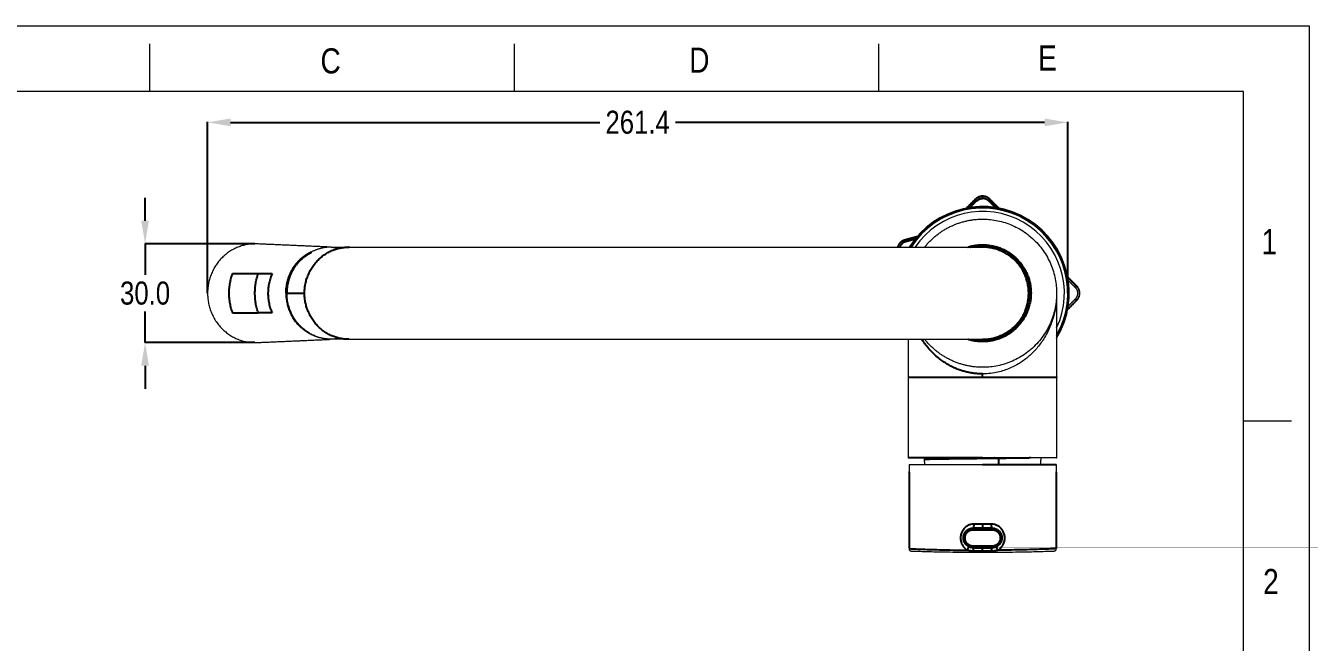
# Model space of a CAD drawing. Header units: inches. Extents: x 6245 to 6839, y 405 to 1245.
# Drawn here: x 6449.1 to 6839.2, y 1057.8 to 1245 of the extents above; entities that cross this region are included whole.
import ezdxf

# ---------------------------------------------------------------- set-up
doc = ezdxf.new("R2010")
doc.units = ezdxf.units.IN
doc.header["$LTSCALE"] = 4.84
doc.header["$MEASUREMENT"] = 0
doc.header["$PDMODE"] = 3
doc.header["$PDSIZE"] = 0.3125
doc.layers.get('0').update_dxf_attribs({"linetype": 'CONTINUOUS', "lineweight": 13})
doc.layers.get('Defpoints').update_dxf_attribs({"color": 3, "linetype": 'CONTINUOUS'})
doc.layers.add('DIM', color=3, linetype='CONTINUOUS', lineweight=9)
doc.styles.get("Standard").update_dxf_attribs({"font": 'arial.ttf', "width": 0.8})
doc.dimstyles.get("Standard").update_dxf_attribs({"dimtxt": 7, "dimasz": 7, "dimexe": 0.125, "dimexo": 0.0625, "dimgap": 0.09, "dimtad": 0, "dimtih": 1, "dimtoh": 1, "dimdec": 1, "dimzin": 4, "dimdsep": 46, "dimtxsty": 'Standard', "dimcen": 0.09, "dimclrd": 3, "dimclre": 3, "dimclrt": 4, "dimadec": 0, "dimazin": 0, "dimtp": 0.01, "dimtm": 0.01, "dimtfac": 1, "dimtdec": 1, "dimtofl": 0, "dimtmove": 0, "dimatfit": 3, "dimfxl": 1, "dimtolj": 1, "dimtzin": 4, "dimarcsym": 0})

# ---------------------------------------------------------------- blocks, each defined once
blk = doc.blocks.new('*D2')
at = {"layer": 'Defpoints', "color": 0, "transparency": 16777216}
for p in [(6485.37, 1178.75), (6518.82, 1178.75), (6518.82, 1148.75)]:
    blk.add_point(p, dxfattribs=at)
at = {"layer": 'DIM', "color": 3, "lineweight": -2, "transparency": 16777216}
for p, q in [((6485.37, 1185.75), (6485.37, 1192.75)), ((6518.76, 1178.75), (6485.25, 1178.75)), ((6485.37, 1178.75), (6485.37, 1171.75)), ((6485.37, 1171.75), (6485.37, 1169.33)), ((6485.37, 1155.75), (6485.37, 1158.18)), ((6485.37, 1148.75), (6485.37, 1155.75)), ((6518.76, 1148.75), (6485.25, 1148.75)), ((6485.37, 1141.75), (6485.37, 1134.75))]:
    blk.add_line(p, q, dxfattribs=at)
at = {"layer": 'DIM', "color": 3, "transparency": 16777216}
for points in [[(6484.2, 1185.75), (6486.54, 1185.75), (6485.37, 1178.75)], [(6484.2, 1141.75), (6486.54, 1141.75), (6485.37, 1148.75)]]:
    blk.add_solid(points, dxfattribs=at)
at = {"layer": 'DIM', "color": 4, "transparency": 16777216, "insert": (6485.37, 1163.75), "char_height": 7, "attachment_point": 5}
blk.add_mtext('\\A1;30.0', dxfattribs=at)
blk = doc.blocks.new('*D30')
at = {"layer": 'Defpoints', "color": 0, "transparency": 16777216}
for p in [(6765.79, 1215.63), (6504.37, 1163.75), (6765.79, 1163.75)]:
    blk.add_point(p, dxfattribs=at)
at = {"layer": 'DIM', "color": 3, "lineweight": -2, "transparency": 16777216}
for p, q in [((6504.37, 1163.81), (6504.37, 1215.76)), ((6511.37, 1215.63), (6623.6, 1215.63)), ((6758.79, 1215.63), (6646.57, 1215.63)), ((6765.79, 1163.81), (6765.79, 1215.76))]:
    blk.add_line(p, q, dxfattribs=at)
at = {"layer": 'DIM', "color": 3, "transparency": 16777216}
for points in [[(6511.37, 1216.8), (6511.37, 1214.47), (6504.37, 1215.63)], [(6758.79, 1216.8), (6758.79, 1214.47), (6765.79, 1215.63)]]:
    blk.add_solid(points, dxfattribs=at)
at = {"layer": 'DIM', "color": 4, "transparency": 16777216, "insert": (6635.08, 1215.63), "char_height": 7, "attachment_point": 5}
blk.add_mtext('\\A1;261.4', dxfattribs=at)

msp = doc.modelspace()

# ---------------------------------------------------------------- linework, layer by layer
at = {"color": 7, "linetype": 'Continuous'}
for p, q in [((6245.238, 1244.986), (6839.238, 1244.986)), ((6839.238, 1244.986), (6839.238, 404.986)), ((6486.838, 1224.986), (6486.838, 1239.522)), ((6597.638, 1224.986), (6597.638, 1239.522)), ((6708.438, 1224.986), (6708.438, 1239.522)), ((6819.238, 1224.986), (6265.238, 1224.986)), ((6819.238, 424.986), (6819.238, 1224.986)), ((6819.238, 1124.986), (6833.774, 1124.986))]:
    msp.add_line(p, q, dxfattribs=at)
for radius, start, end in [(26.325, 328.72821, 147.87133), (26.134, 329.424, 147.60823), (25.85, 330.50588, 147.20832), (24.85, 334.88161, 145.71011)]:
    msp.add_arc((6739.942, 1163.752), radius, start, end)
for points, degree in [([(6737.684, 1192.358), (6736.302, 1190.975), (6734.919, 1189.593)], 2), ([(6737.809, 1192.233), (6737.747, 1192.295), (6737.684, 1192.358)], 2), ([(6742.075, 1192.233), (6742.137, 1192.295), (6742.2, 1192.358)], 2), ([(6744.965, 1189.593), (6743.582, 1190.975), (6742.2, 1192.358)], 2), ([(6541.673, 1177.752), (6530.246, 1178.252), (6518.819, 1178.752)], 2), ([(6720.074, 1181.022), (6718.186, 1180.516), (6716.298, 1180.01)], 2), ([(6716.298, 1180.01), (6716.32, 1179.925), (6716.343, 1179.84)], 2), ([(6541.942, 1177.752), (6544.631, 1177.752), (6547.319, 1177.752)], 2), ([(6765.395, 1168.202), (6765.574, 1168.023), (6765.753, 1167.844)], 2), ([(6768.548, 1166.01), (6767.165, 1167.392), (6765.783, 1168.775)], 2), ([(6765.841, 1168.467), (6767.132, 1167.176), (6768.423, 1165.885)], 2), ([(6765.981, 1167.616), (6767.025, 1166.573), (6768.068, 1165.53)], 2), ([(6762.442, 1163.752), (6762.442, 1162.744), (6762.326, 1160.936), (6762.034, 1159.005), (6761.689, 1157.397), (6761.247, 1155.804), (6760.603, 1153.98), (6759.771, 1152.109), (6758.781, 1150.306), (6757.752, 1148.741), (6756.658, 1147.318), (6755.501, 1146.023), (6754.28, 1144.845), (6753.06, 1143.822), (6751.644, 1142.795), (6749.976, 1141.787), (6748.165, 1140.916), (6746.49, 1140.287), (6744.663, 1139.762), (6742.436, 1139.357), (6740.802, 1139.252), (6739.942, 1139.252)], 3), ([(6762.442, 1163.752), (6762.442, 1151.002), (6762.442, 1138.252)], 2), ([(6768.548, 1166.01), (6768.485, 1165.947), (6768.423, 1165.885)], 2), ([(6765.783, 1158.729), (6767.165, 1160.112), (6768.548, 1161.494)], 2), ([(6768.423, 1161.619), (6767.132, 1160.328), (6765.841, 1159.037)], 2), ([(6768.068, 1161.974), (6767.025, 1160.931), (6765.981, 1159.888)], 2), ([(6768.548, 1161.494), (6768.485, 1161.556), (6768.423, 1161.619)], 2), ([(6518.819, 1148.752), (6530.246, 1149.252), (6541.673, 1149.752)], 2), ([(6547.319, 1149.752), (6544.631, 1149.752), (6541.942, 1149.752)], 2), ([(6717.442, 1138.252), (6717.442, 1144.002), (6717.442, 1149.752)], 2), ([(6717.442, 1113.752), (6717.442, 1126.002), (6717.442, 1138.252)], 2), ([(6762.442, 1138.252), (6762.442, 1126.002), (6762.442, 1113.752)], 2), ([(6717.56, 1109.362), (6717.559, 1109.417), (6717.559, 1109.473), (6717.559, 1109.528)], 3), ([(6717.563, 1110.714), (6717.573, 1110.68), (6717.583, 1110.646), (6717.594, 1110.612)], 3), ([(6717.592, 1111.752), (6717.908, 1111.752), (6719.532, 1111.752), (6724.643, 1111.752), (6731.757, 1111.752), (6737.214, 1111.752), (6739.942, 1111.752)], 3), ([(6762.324, 1109.35), (6762.325, 1109.409), (6762.325, 1109.469), (6762.325, 1109.528)], 3), ([(6762.326, 1110.701), (6762.326, 1110.712), (6762.326, 1110.723), (6762.326, 1110.735)], 3), ([(6717.592, 1086.076), (6717.592, 1086.001), (6717.62, 1085.85), (6717.745, 1085.653), (6717.937, 1085.516), (6718.091, 1085.479), (6718.171, 1085.476)], 3), ([(6718.171, 1085.476), (6718.829, 1085.454), (6720.277, 1085.406), (6722.861, 1085.33), (6725.81, 1085.257), (6729.085, 1085.192), (6732.566, 1085.141), (6736.202, 1085.109), (6738.683, 1085.102), (6739.942, 1085.102)], 3), ([(6739.942, 1085.102), (6741.201, 1085.102), (6743.682, 1085.109), (6747.318, 1085.141), (6750.799, 1085.192), (6754.074, 1085.257), (6757.023, 1085.33), (6759.607, 1085.406), (6761.055, 1085.454), (6761.713, 1085.476)], 3), ([(6761.713, 1085.476), (6761.793, 1085.479), (6761.947, 1085.516), (6762.139, 1085.653), (6762.264, 1085.849), (6762.292, 1086), (6762.292, 1086.076)], 3)]:
    msp.add_open_spline(points, degree=degree)
at = {"lineweight": -3}
for points, degree in [([(6735.227, 1189.651), (6736.518, 1190.942), (6737.809, 1192.233)], 2), ([(6738.164, 1191.878), (6737.121, 1190.834), (6736.078, 1189.791)], 2), ([(6743.806, 1189.791), (6742.763, 1190.834), (6741.72, 1191.878)], 2), ([(6742.075, 1192.233), (6743.366, 1190.942), (6744.657, 1189.651)], 2), ([(6716.343, 1179.84), (6718.107, 1180.312), (6719.871, 1180.785)], 2), ([(6719.323, 1180.118), (6717.898, 1179.736), (6716.473, 1179.354)], 2), ([(6511.924, 1169.752), (6512.759, 1169.752), (6514.451, 1169.752), (6517.054, 1169.752), (6518.834, 1169.752), (6519.735, 1169.752)], 3), ([(6519.735, 1169.752), (6521.869, 1169.752), (6524.003, 1169.752)], 2), ([(6528.237, 1163.752), (6528.333, 1163.752), (6528.429, 1163.752)], 2), ([(6528.512, 1163.752), (6531.174, 1163.752), (6533.835, 1163.752)], 2), ([(6754.642, 1163.752), (6754.542, 1163.752), (6754.442, 1163.752)], 2), ([(6511.924, 1157.752), (6512.759, 1157.752), (6514.451, 1157.752), (6517.055, 1157.752), (6518.834, 1157.752), (6519.735, 1157.752)], 3), ([(6524.003, 1157.752), (6521.869, 1157.752), (6519.735, 1157.752)], 2), ([(6739.942, 1138.252), (6739.942, 1138.752), (6739.942, 1139.252)], 2), ([(6722.568, 1113.372), (6722.448, 1113.441), (6722.328, 1113.511)], 2), ([(6744.745, 1113.588), (6743.972, 1113.579), (6742.391, 1113.561), (6739.952, 1113.533), (6737.52, 1113.506), (6735.171, 1113.479), (6732.875, 1113.452), (6730.7, 1113.425), (6728.706, 1113.397), (6726.955, 1113.371), (6725.438, 1113.344), (6724.179, 1113.316), (6723.225, 1113.289), (6722.591, 1113.263), (6722.382, 1113.245), (6722.333, 1113.236)], 3), ([(6722.333, 1113.236), (6722.45, 1113.304), (6722.568, 1113.372)], 2), ([(6717.576, 1109.368), (6717.576, 1109.262), (6717.576, 1109.155), (6717.576, 1109.049)], 3), ([(6739.942, 1111.752), (6742.67, 1111.752), (6748.127, 1111.752), (6755.24, 1111.752), (6760.352, 1111.752), (6761.976, 1111.752), (6762.292, 1111.752)], 3), ([(6762.308, 1109.368), (6762.308, 1109.016), (6762.307, 1108.305), (6762.307, 1107.216), (6762.306, 1106.477), (6762.306, 1106.104)], 3), ([(6717.578, 1106.104), (6717.578, 1105.59), (6717.579, 1105.08), (6717.579, 1104.573)], 3), ([(6762.306, 1106.104), (6762.305, 1104.998), (6762.304, 1102.821), (6762.302, 1099.673), (6762.301, 1097.656), (6762.3, 1096.668)], 3), ([(6717.584, 1096.668), (6717.585, 1095.485), (6717.587, 1093.133), (6717.589, 1089.641), (6717.591, 1087.339), (6717.592, 1086.193)], 3), ([(6762.3, 1096.668), (6762.299, 1095.445), (6762.297, 1093.041), (6762.295, 1089.549), (6762.293, 1087.3), (6762.292, 1086.193)], 3), ([(6737.23, 1093.644), (6736.918, 1093.643), (6736.293, 1093.566), (6735.383, 1093.214), (6734.576, 1092.639), (6733.917, 1091.872), (6733.452, 1090.962), (6733.208, 1089.958), (6733.202, 1088.923), (6733.435, 1087.921), (6733.888, 1087.016), (6734.533, 1086.257), (6735.058, 1085.879), (6735.337, 1085.725)], 3), ([(6739.942, 1093.645), (6739.036, 1093.645), (6738.13, 1093.644), (6737.23, 1093.644)], 3), ([(6742.654, 1093.644), (6741.754, 1093.644), (6740.848, 1093.645), (6739.942, 1093.645)], 3), ([(6739.942, 1093.645), (6739.942, 1093.363), (6739.942, 1092.694), (6739.942, 1092.452), (6739.942, 1092.452)], 3), ([(6744.547, 1085.725), (6744.829, 1085.881), (6745.343, 1086.251), (6745.987, 1087.003), (6746.439, 1087.897), (6746.677, 1088.888), (6746.68, 1089.915), (6746.448, 1090.917), (6745.994, 1091.831), (6745.342, 1092.607), (6744.536, 1093.196), (6743.612, 1093.562), (6742.98, 1093.643), (6742.654, 1093.644)], 3), ([(6742.792, 1092.452), (6739.942, 1092.452), (6737.092, 1092.452)], 2), ([(6737.092, 1091.952), (6739.942, 1091.952), (6742.792, 1091.952)], 2), ([(6717.592, 1086.193), (6718.247, 1086.149), (6719.708, 1086.088), (6722.292, 1085.995), (6725.198, 1085.912), (6728.385, 1085.83), (6731.779, 1085.764), (6734.139, 1085.736), (6735.337, 1085.725)], 3), ([(6735.337, 1085.725), (6735.911, 1085.617), (6736.555, 1085.558), (6737.215, 1085.556)], 3), ([(6742.792, 1086.952), (6739.942, 1086.952), (6737.092, 1086.952)], 2), ([(6737.092, 1086.452), (6739.942, 1086.452), (6742.792, 1086.452)], 2), ([(6737.215, 1085.556), (6737.208, 1085.792), (6737.176, 1086.281), (6737.118, 1086.452), (6737.092, 1086.452)], 3), ([(6737.215, 1085.556), (6738.119, 1085.553), (6739.032, 1085.552), (6739.942, 1085.552)], 3), ([(6739.942, 1085.552), (6739.942, 1085.676), (6739.942, 1085.923), (6739.942, 1086.209), (6739.942, 1086.34), (6739.942, 1086.385)], 3), ([(6739.942, 1085.552), (6740.852, 1085.552), (6741.765, 1085.553), (6742.669, 1085.556)], 3), ([(6739.942, 1085.144), (6739.942, 1085.174), (6739.942, 1085.266), (6739.942, 1085.41), (6739.942, 1085.484)], 3), ([(6742.669, 1085.556), (6742.673, 1085.68), (6742.684, 1085.925), (6742.712, 1086.21), (6742.737, 1086.341), (6742.75, 1086.385)], 3), ([(6742.669, 1085.556), (6743.329, 1085.558), (6743.973, 1085.617), (6744.547, 1085.725)], 3), ([(6762.292, 1086.193), (6761.587, 1086.153), (6760.013, 1086.078), (6757.289, 1085.986), (6754.301, 1085.901), (6751.126, 1085.822), (6747.85, 1085.761), (6745.644, 1085.735), (6744.547, 1085.725)], 3)]:
    msp.add_open_spline(points, degree=degree, dxfattribs=at)
for points, weights, degree in [([(6739.942, 1193.293), (6738.619, 1193.293), (6737.684, 1192.358)], [1, 0.923879532511, 1], 2), ([(6739.942, 1193.116), (6738.692, 1193.116), (6737.809, 1192.233)], [1, 0.923879532511, 1], 2), ([(6739.942, 1193.116), (6739.942, 1193.294), (6739.942, 1193.293)], [0.856946787421, 0.875845798713, 1], 2), ([(6742.2, 1192.358), (6741.265, 1193.293), (6739.942, 1193.293)], [1, 0.923879532511, 1], 2), ([(6742.075, 1192.233), (6741.191, 1193.116), (6739.942, 1193.116)], [1, 0.923879532511, 1], 2), ([(6716.298, 1180.01), (6714.517, 1179.533), (6714.04, 1177.752)], [1, 0.806982634234, 0.868363124712], 2), ([(6714.223, 1177.752), (6714.691, 1179.397), (6716.343, 1179.84)], [0.866623205671, 0.809803760838, 1], 2), ([(6541.942, 1177.752), (6538.811, 1177.752), (6536.001, 1176.32)], [1, 0.912273776714, 0.877098379174], 2), ([(6541.942, 1177.702), (6543.097, 1177.702), (6544.235, 1177.497)], [1, 0.96561727495, 0.939306923761], 2), ([(6541.673, 1149.802), (6528.237, 1149.802), (6528.237, 1163.752)], [1, 0.707106781187, 1], 2), ([(6541.942, 1149.802), (6528.506, 1149.802), (6528.506, 1163.752)], [1, 0.707106781187, 1], 2), ([(6768.068, 1165.53), (6768.421, 1165.882), (6768.423, 1165.885)], [1, 0.709570736536, 1], 2), ([(6768.068, 1165.53), (6769.845, 1163.752), (6768.068, 1161.974)], [1, 0.707106781187, 1], 2), ([(6768.423, 1165.885), (6770.556, 1163.752), (6768.423, 1161.619)], [1, 0.707106781187, 1], 2), ([(6768.548, 1161.494), (6770.806, 1163.752), (6768.548, 1166.01)], [1, 0.707106781187, 1], 2), ([(6768.068, 1161.974), (6768.421, 1161.621), (6768.423, 1161.619)], [1, 0.709570736536, 1], 2), ([(6544.524, 1150.062), (6543.245, 1149.802), (6541.942, 1149.802)], [0.932936901245, 0.96137475201, 1], 2), ([(6722.294, 1113.548), (6722.293, 1113.649), (6722.292, 1113.751), (6722.292, 1113.852)], [1.08279215014, 1.08307737823, 1.08337304991, 1.08367916517], 3), ([(6722.37, 1111.752), (6722.333, 1112.246), (6722.309, 1112.74), (6722.299, 1113.235)], [1.07883551011, 1.07962462492, 1.08066139063, 1.08194580723], 3), ([(6762.442, 1113.752), (6762.442, 1113.752), (6739.942, 1113.752)], [1, 0.707106781187, 1], 2), ([(6757.592, 1113.845), (6757.592, 1113.128), (6757.564, 1112.411), (6757.51, 1111.695)], [1.08365695266, 1.08149894497, 1.07986167797, 1.07874515165], 3), ([(6717.592, 1111.752), (6717.582, 1110.639), (6717.576, 1109.529)], [1, 0.999980728825, 1], 2), ([(6762.292, 1111.752), (6762.302, 1110.639), (6762.308, 1109.529)], [1, 0.999980728942, 1], 2)]:
    msp.add_rational_spline(points, weights, degree=degree)
for points, weights in [([(6738.164, 1191.878), (6737.811, 1192.23), (6737.809, 1192.233)], [1, 0.709570736537, 1]), ([(6738.164, 1191.878), (6738.901, 1192.614), (6739.942, 1192.614)], [1, 0.923879532511, 1]), ([(6738.164, 1191.878), (6738.223, 1191.819), (6738.283, 1191.758)], [0.970733738099, 0.980326559898, 1]), ([(6739.942, 1192.445), (6738.97, 1192.445), (6738.283, 1191.758)], [1, 0.923879532511, 1]), ([(6739.942, 1193.116), (6739.942, 1193.115), (6739.942, 1192.614)], [1, 0.707106781187, 1]), ([(6739.942, 1192.614), (6740.983, 1192.614), (6741.72, 1191.878)], [1, 0.923879532511, 1]), ([(6741.72, 1191.878), (6742.073, 1192.23), (6742.075, 1192.233)], [1, 0.709570736537, 1]), ([(6716.473, 1179.354), (6715.197, 1179.012), (6714.755, 1177.768)], [1, 0.821273280615, 0.860668649215]), ([(6716.473, 1179.354), (6716.344, 1179.836), (6716.343, 1179.84)], [1, 0.709570736536, 1]), ([(6528.237, 1163.752), (6528.237, 1172.607), (6535.955, 1176.376)], [1, 0.791804808429, 0.879589414334]), ([(6528.506, 1163.752), (6528.506, 1172.445), (6536.022, 1176.275)], [1, 0.794833004472, 0.877098379174]), ([(6735.472, 1177.756), (6736.47, 1178.074), (6737.504, 1178.248)], [0.903882501436, 0.919804596741, 0.940763799092]), ([(6753.942, 1163.752), (6753.942, 1177.752), (6739.942, 1177.752)], [1, 0.707106781187, 1]), ([(6742.442, 1178.238), (6754.642, 1176.133), (6754.642, 1163.752)], [0.939496636942, 0.741365614837, 1]), ([(6511.924, 1169.752), (6509.651, 1163.752), (6511.924, 1157.752)], [1, 0.930598007821, 1]), ([(6519.735, 1157.752), (6517.734, 1163.752), (6519.735, 1169.752)], [1, 0.944988027562, 1]), ([(6524.003, 1169.752), (6521.337, 1163.801), (6523.967, 1157.833)], [1, 0.907445453651, 0.998625688359]), ([(6528.458, 1163.792), (6528.458, 1163.772), (6528.458, 1163.752)], [0.998819057387, 0.999408333482, 1]), ([(6547.302, 1149.752), (6533.835, 1149.77), (6533.835, 1163.752)], [0.999458607331, 0.707377728166, 1]), ([(6739.942, 1149.752), (6753.942, 1149.752), (6753.942, 1163.752)], [1, 0.707106781187, 1]), ([(6717.442, 1138.252), (6717.442, 1138.252), (6739.942, 1138.252)], [1, 0.707106781187, 1]), ([(6739.942, 1138.252), (6762.442, 1138.252), (6762.442, 1138.252)], [1, 0.707106781187, 1]), ([(6739.942, 1113.752), (6717.442, 1113.752), (6717.442, 1113.752)], [1, 0.707106781187, 1]), ([(6722.333, 1113.236), (6722.33, 1113.373), (6722.328, 1113.511)], [1, 0.999988240713, 1]), ([(6743.45, 1113.852), (6743.514, 1113.852), (6743.577, 1113.852)], [0.949839347168, 0.949879970487, 0.949933323034]), ([(6744.745, 1113.588), (6744.743, 1112.669), (6744.724, 1111.752)], [1, 0.997519902711, 0.996091401657]), ([(6734.092, 1089.452), (6734.092, 1092.452), (6737.092, 1092.452)], [1, 0.707106781187, 1]), ([(6737.092, 1086.452), (6734.092, 1086.452), (6734.092, 1089.452)], [1, 0.707106781187, 1]), ([(6734.592, 1089.452), (6734.592, 1091.952), (6737.092, 1091.952)], [1, 0.707106781187, 1]), ([(6737.092, 1086.952), (6734.592, 1086.952), (6734.592, 1089.452)], [1, 0.707106781187, 1]), ([(6737.092, 1091.952), (6737.092, 1092.452), (6737.092, 1092.452)], [1, 0.707106781187, 1]), ([(6742.792, 1091.952), (6742.792, 1092.452), (6742.792, 1092.452)], [1, 0.707106781187, 1]), ([(6742.792, 1092.452), (6745.792, 1092.452), (6745.792, 1089.452)], [1, 0.707106781187, 1]), ([(6742.792, 1091.952), (6745.292, 1091.952), (6745.292, 1089.452)], [1, 0.707106781187, 1]), ([(6745.792, 1089.452), (6745.792, 1086.452), (6742.792, 1086.452)], [1, 0.707106781187, 1]), ([(6745.292, 1089.452), (6745.292, 1086.952), (6742.792, 1086.952)], [1, 0.707106781187, 1]), ([(6737.092, 1086.452), (6737.092, 1086.452), (6737.092, 1086.952)], [1, 0.707106781187, 1]), ([(6742.792, 1086.452), (6742.792, 1086.452), (6742.792, 1086.952)], [1, 0.707106781187, 1])]:
    msp.add_rational_spline(points, weights, degree=2, dxfattribs=at)
for points, weights, knots in [([(6722.362, 1177.794), (6729.117, 1186.252), (6739.942, 1186.252), (6762.442, 1186.252), (6762.442, 1163.752)], [0.856208266555, 0.833835439813, 1, 0.707106781187, 1], [-55.393707, -55.393707, -55.393707, -35.3429174, -35.3429174, 0, 0, 0]), ([(6518.819, 1178.752), (6504.371, 1178.752), (6504.371, 1163.752), (6504.371, 1148.752), (6518.819, 1148.752)], [1, 0.707106781187, 1, 0.707106781187, 1], [-47.1238898, -47.1238898, -47.1238898, -23.5619449, -23.5619449, 0, 0, 0]), ([(6547.319, 1177.752), (6558.247, 1177.752), (6593.654, 1177.752), (6629.06, 1177.752), (6668.205, 1177.752), (6707.351, 1177.752), (6727.303, 1177.752), (6739.942, 1177.752), (6739.942, 1177.752)], [1, 0.853553390593, 0.853553390593, 0.853553390593, 1, 0.853553390593, 0.853553390593, 0.853553390593, 0.912310520919], [0, 0, 0, 81.2834779, 81.2834779, 162.5669558, 162.5669558, 243.8504338, 243.8504338, 295.3368787, 295.3368787, 295.3368787]), ([(6762.442, 1163.752), (6762.442, 1141.252), (6739.942, 1141.252), (6729.084, 1141.252), (6722.328, 1149.752)], [1, 0.707106781187, 1, 0.833410919317, 0.856323814236], [-70.6858347, -70.6858347, -70.6858347, -35.3429174, -35.3429174, -15.2409016, -15.2409016, -15.2409016]), ([(6547.319, 1149.752), (6558.247, 1149.752), (6593.654, 1149.752), (6629.06, 1149.752), (6668.205, 1149.752), (6707.351, 1149.752), (6727.303, 1149.752), (6739.942, 1149.752), (6739.942, 1149.752)], [1, 0.853553390593, 0.853553390593, 0.853553390593, 1, 0.853553390593, 0.853553390593, 0.853553390593, 0.912310520919], [0, 0, 0, 81.2834779, 81.2834779, 162.5669558, 162.5669558, 243.8504338, 243.8504338, 295.3368787, 295.3368787, 295.3368787])]:
    msp.add_rational_spline(points, weights, degree=2, knots=knots)
for points, weights, knots in [([(6737.608, 1178.265), (6738.768, 1178.452), (6739.942, 1178.452), (6741.108, 1178.452), (6742.26, 1178.268)], [0.942950552247, 0.967973280537, 1, 0.968184046029, 0.943280201058], [20.5658283, 20.5658283, 20.5658283, 23.090706, 23.090706, 25.5989677, 25.5989677, 25.5989677]), ([(6533.835, 1163.752), (6533.835, 1177.752), (6547.319, 1177.752), (6547.323, 1177.752), (6547.327, 1177.752)], [1, 0.707106781187, 1, 0.999889286347, 0.999778656394], [-43.9822972, -43.9822972, -43.9822972, -21.9911486, -21.9911486, -21.9828359, -21.9828359, -21.9828359]), ([(6736.168, 1177.752), (6738.022, 1178.252), (6739.942, 1178.252), (6754.442, 1178.252), (6754.442, 1163.752)], [0.914466999515, 0.948002273558, 1, 0.707106781187, 1], [18.7329958, 18.7329958, 18.7329958, 22.7765467, 22.7765467, 45.5530935, 45.5530935, 45.5530935]), ([(6754.642, 1163.752), (6754.642, 1149.052), (6739.942, 1149.052), (6737.646, 1149.052), (6735.46, 1149.752)], [1, 0.707106781187, 1, 0.93924115622, 0.903690387331], [0, 0, 0, 23.090706, 23.090706, 27.8807268, 27.8807268, 27.8807268]), ([(6736.167, 1149.752), (6738.021, 1149.252), (6739.942, 1149.252), (6754.442, 1149.252), (6754.442, 1163.752)], [0.914450614381, 0.947989569815, 1, 0.707106781187, 1], [18.7320079, 18.7320079, 18.7320079, 22.7765467, 22.7765467, 45.5530935, 45.5530935, 45.5530935])]:
    msp.add_rational_spline(points, weights, degree=2, knots=knots, dxfattribs=at)
msp.add_open_spline([(6765.34, 1168.567), (6765.359, 1168.577), (6765.378, 1168.587), (6765.396, 1168.597), (6765.437, 1168.619), (6765.475, 1168.639), (6765.505, 1168.655)], degree=3, knots=[-0.57035361, -0.57035361, -0.57035361, -0.57035361, -0.49736249, -0.49736249, -0.49736249, -0.32956837, -0.32956837, -0.32956837, -0.32956837])
for points, knots in [([(6739.942, 1139.252), (6739.533, 1139.252), (6738.701, 1139.276), (6737.408, 1139.394), (6736.109, 1139.596), (6734.837, 1139.878), (6733.671, 1140.211), (6732.546, 1140.6), (6731.299, 1141.115), (6729.991, 1141.758), (6728.638, 1142.545), (6727.229, 1143.507), (6725.743, 1144.708), (6724.283, 1146.116), (6722.958, 1147.64), (6722.071, 1148.849), (6721.612, 1149.54), (6721.476, 1149.752)], [-44.2322794, -44.2322794, -44.2322794, -44.2322794, -42.2217213, -40.2111631, -38.200605, -36.1900468, -34.1794887, -32.1689305, -30.1583724, -28.1478142, -26.137256, -24.1266979, -22.1161397, -20.1055816, -18.0950234, -16.0844653, -15.2066497, -15.2066497, -15.2066497, -15.2066497]), ([(6722.328, 1113.511), (6722.375, 1113.52), (6722.571, 1113.537), (6723.159, 1113.563), (6724.041, 1113.589), (6725.205, 1113.616), (6726.613, 1113.642), (6728.238, 1113.668), (6730.087, 1113.694), (6731.805, 1113.717), (6732.897, 1113.73), (6733.282, 1113.735)], [-30.2246964, -30.2246964, -30.2246964, -30.2246964, -27.8997197, -25.5747431, -23.2497665, -20.9247898, -18.5998132, -16.2748365, -13.9498599, -11.6248832, -10.3816935, -10.3816935, -10.3816935, -10.3816935]), ([(6722.568, 1113.372), (6722.618, 1113.381), (6722.833, 1113.4), (6723.491, 1113.428), (6724.472, 1113.456), (6725.757, 1113.484), (6727.32, 1113.511), (6729.131, 1113.539), (6731.154, 1113.567), (6733.349, 1113.595), (6735.674, 1113.623), (6737.891, 1113.649), (6739.324, 1113.665), (6739.943, 1113.672)], [0, 0, 0, 0, 2.4469128, 4.8938257, 7.3407385, 9.7876514, 12.2345642, 14.681477, 17.1283899, 19.5753027, 22.0222156, 24.4691284, 26.3313339, 26.3313339, 26.3313339, 26.3313339]), ([(6754.505, 1113.725), (6754.406, 1113.723), (6753.852, 1113.713), (6752.731, 1113.693), (6750.998, 1113.667), (6749.059, 1113.64), (6746.973, 1113.614), (6745.497, 1113.596), (6744.745, 1113.588)], [-12.3072026, -12.3072026, -12.3072026, -12.3072026, -11.7811599, -9.424928, -7.068696, -4.712464, -2.356232, 0, 0, 0, 0]), ([(6717.576, 1108.998), (6717.576, 1108.766), (6717.577, 1108.174), (6717.577, 1107.212), (6717.578, 1106.475), (6717.578, 1106.104)], [-2.9815668, -2.9815668, -2.9815668, -2.9815668, -2.2480023, -1.1240012, 0, 0, 0, 0]), ([(6717.579, 1104.556), (6717.579, 1103.993), (6717.58, 1102.364), (6717.582, 1099.715), (6717.583, 1097.675), (6717.584, 1096.668)], [1.553938, 1.553938, 1.553938, 1.553938, 3.2613499, 6.5226998, 9.7840498, 9.7840498, 9.7840498, 9.7840498]), ([(6737.23, 1093.644), (6737.23, 1093.503), (6737.223, 1093.199), (6737.197, 1092.847), (6737.167, 1092.639), (6737.151, 1092.564), (6737.142, 1092.535)], [0, 0, 0, 0, 0.4731182, 0.9486314, 1.186388, 1.4241446, 1.4241446, 1.4241446, 1.4241446]), ([(6742.742, 1092.535), (6742.733, 1092.564), (6742.717, 1092.639), (6742.687, 1092.847), (6742.661, 1093.199), (6742.654, 1093.503), (6742.654, 1093.644)], [0.4746293, 0.4746293, 0.4746293, 0.4746293, 0.712388, 0.9501466, 1.425664, 1.8987996, 1.8987996, 1.8987996, 1.8987996]), ([(6735.337, 1085.725), (6735.399, 1085.846), (6735.524, 1086.106), (6735.644, 1086.412), (6735.698, 1086.6), (6735.718, 1086.719), (6735.712, 1086.767), (6735.704, 1086.784)], [-1.8187097, -1.8187097, -1.8187097, -1.8187097, -1.3655471, -0.9100906, -0.6823624, -0.4546341, -0.146216, -0.146216, -0.146216, -0.146216]), ([(6744.547, 1085.725), (6744.485, 1085.846), (6744.36, 1086.106), (6744.24, 1086.412), (6744.186, 1086.6), (6744.162, 1086.742), (6744.176, 1086.79), (6744.196, 1086.801)], [0, 0, 0, 0, 0.4531791, 0.9086396, 1.1363699, 1.3641001, 1.81871, 1.81871, 1.81871, 1.81871])]:
    msp.add_open_spline(points, degree=3, knots=knots, dxfattribs=at)

# ---------------------------------------------------------------- texts
at = {"char_height": 7.624, "attachment_point": 5}
for s, width, insert in [('C', 10, (6541.76, 1234.253)), ('D', 10, (6653.841, 1234.533)), ('E', 10, (6759.634, 1235.167)), ('1', 50, (6827.089, 1179.392)), ('2', 50, (6827.566, 1076.192))]:
    msp.add_mtext_dynamic_manual_height_columns(s, width=width, gutter_width=12.5, heights=[0], dxfattribs=dict(at, insert=insert))

# ---------------------------------------------------------------- dimensions: what is measured, and where the dimension line sits
at = {"layer": 'DIM'}
dim = msp.add_linear_dim(base=(6765.792, 1215.632), p1=(6504.371, 1163.752), p2=(6765.792, 1163.752), dimstyle='Standard', override={"dimgap": 2}, dxfattribs=at)
dim.commit()
dim.dimension.update_dxf_attribs({"geometry": '*D30', "text_midpoint": (6635.082, 1215.632)})
dim = msp.add_linear_dim(base=(6485.371, 1178.752), p1=(6518.819, 1148.752), p2=(6518.819, 1178.752), angle=90, dimstyle='Standard', override={"dimgap": 2}, dxfattribs=at)
dim.commit()
dim.dimension.update_dxf_attribs({"geometry": '*D2', "text_midpoint": (6485.371, 1163.752)})

doc.saveas('drawing.dxf')
